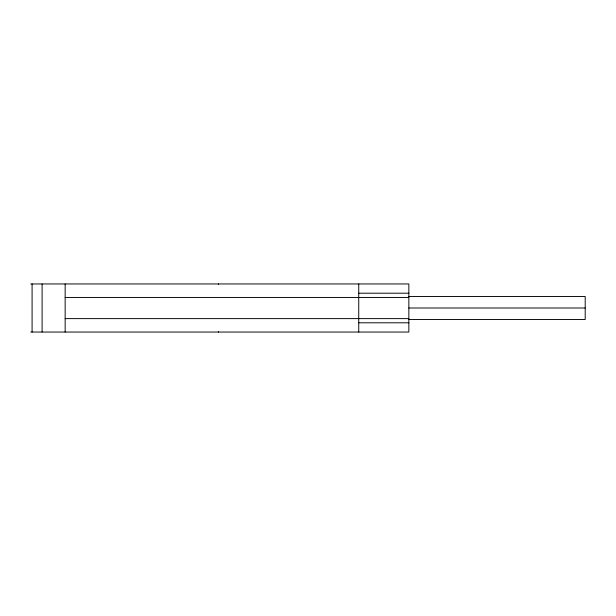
<?xml version="1.0" encoding="UTF-8"?>
<svg xmlns="http://www.w3.org/2000/svg" width="616" height="616" viewBox="0 0 616 616"><rect width="100%" height="100%" fill="white"/><g stroke="black" fill="none" stroke-linecap="round" stroke-linejoin="round"><path stroke-width="0.92" d="M30.8 283.953L408.847 283.953L408.847 332.047L30.8 332.047M358.743 293.208L408.847 293.208M408.847 296.473L585.2 296.473L585.2 319.527L408.847 319.527M65.15 297.451L408.847 297.451M408.847 308L585.2 308M65.15 318.618L408.847 318.618M358.743 322.792L408.847 322.792M358.743 283.953L358.743 332.047M218.457 283.953L218.457 284.484M218.457 331.516L218.457 332.047M65.15 283.953L65.15 332.047M42.104 283.953L42.104 332.047M32.086 283.953L32.086 332.047"/></g></svg>
